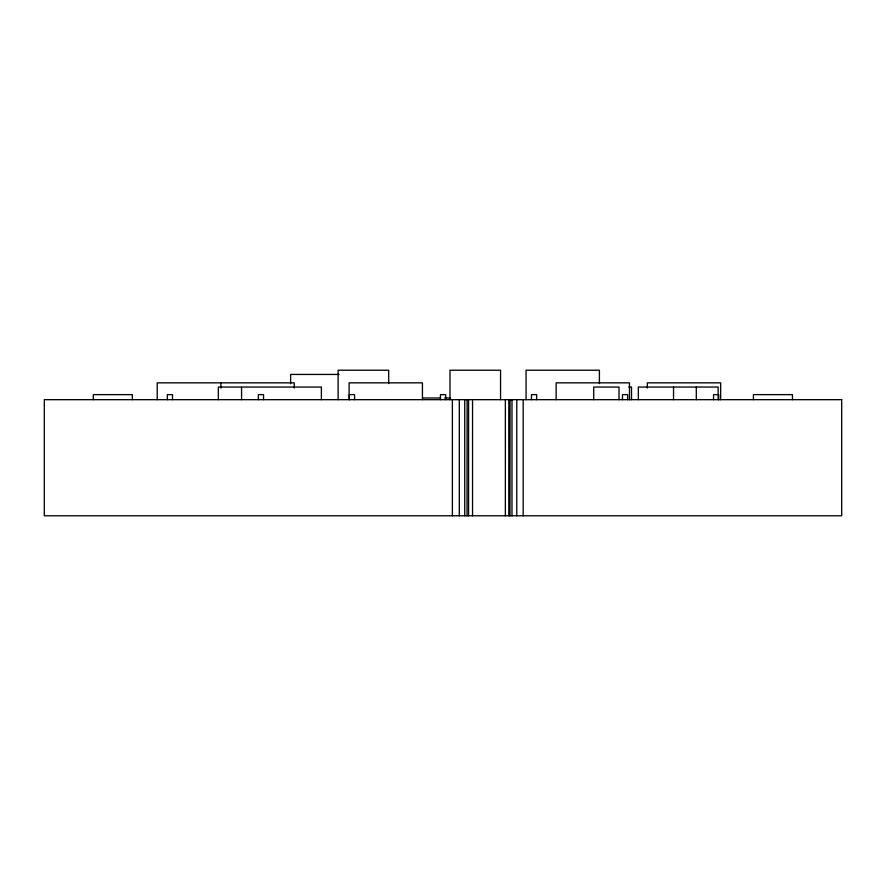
<?xml version="1.0" encoding="UTF-8"?>
<svg xmlns="http://www.w3.org/2000/svg" width="886" height="886" viewBox="0 0 886 886"><rect width="100%" height="100%" fill="white"/><g stroke="black" fill="none" stroke-linecap="round" stroke-linejoin="round"><path stroke-width="1.33" d="M339.039 374.435L290.619 374.435L290.619 383.727M241.092 387.049L218.321 387.049L218.321 399.675M628.772 387.049L631.519 387.049L631.519 399.675M422.622 397.991L440.486 397.991M444.606 397.991L450.099 397.991M792.449 399.675L792.449 394.624L753.41 394.624L753.41 399.675M720.661 399.675L720.661 382.841L647.334 382.841L647.334 388.024M718.723 399.675L718.723 394.624L713.54 394.624L713.54 399.675M718.158 399.675L718.158 387.049L638.341 387.049L638.341 399.675M696.296 387.049L696.296 399.675M673.537 387.049L673.537 399.675M629.47 399.675L629.47 382.841L556.142 382.841L556.142 399.675M627.676 399.675L627.676 394.624L622.493 394.624L622.493 399.675M619.004 399.675L619.004 387.049L593.72 387.049L593.72 399.675M599.412 383.605L599.412 370.226L526.074 370.226L526.074 399.675M536.65 399.675L536.65 394.624L531.467 394.624L531.467 399.675M523.172 399.675L523.172 515.774M516.771 399.675L516.771 515.774M511.986 399.675L511.986 515.774M510.07 399.675L509.993 515.774M508.819 399.675L508.819 515.774M505.363 399.675L505.363 515.774M500.557 399.675L500.557 370.226L449.988 370.226L449.988 399.675M472.548 399.675L472.548 515.774M468.572 399.675L468.572 515.774M467.099 399.675L467.022 515.774M464.74 399.675L464.74 515.774M459.302 399.675L459.302 515.774M452.381 399.675L452.381 515.774M445.658 399.675L445.658 394.624L440.475 394.624L440.475 399.675M422.434 399.675L422.434 382.841L349.106 382.841L349.106 399.675M388.699 383.605L388.699 370.226L338.131 370.226L338.131 399.675M354.577 399.675L354.577 394.624L349.394 394.624L349.394 399.675M321.374 399.675L321.374 387.049L241.568 387.049L241.568 399.675M294.23 388.024L294.23 382.841L157.221 382.841L157.221 399.675M263.541 399.675L263.541 394.624L258.358 394.624L258.358 399.675M220.891 382.841L220.891 388.024M172.504 399.675L172.504 394.624L167.321 394.624L167.321 399.675M132.346 399.675L132.346 394.624L93.307 394.624L93.307 399.675M841.7 399.675L44.3 399.675L44.3 515.774L841.7 515.774L841.7 399.675"/></g></svg>
